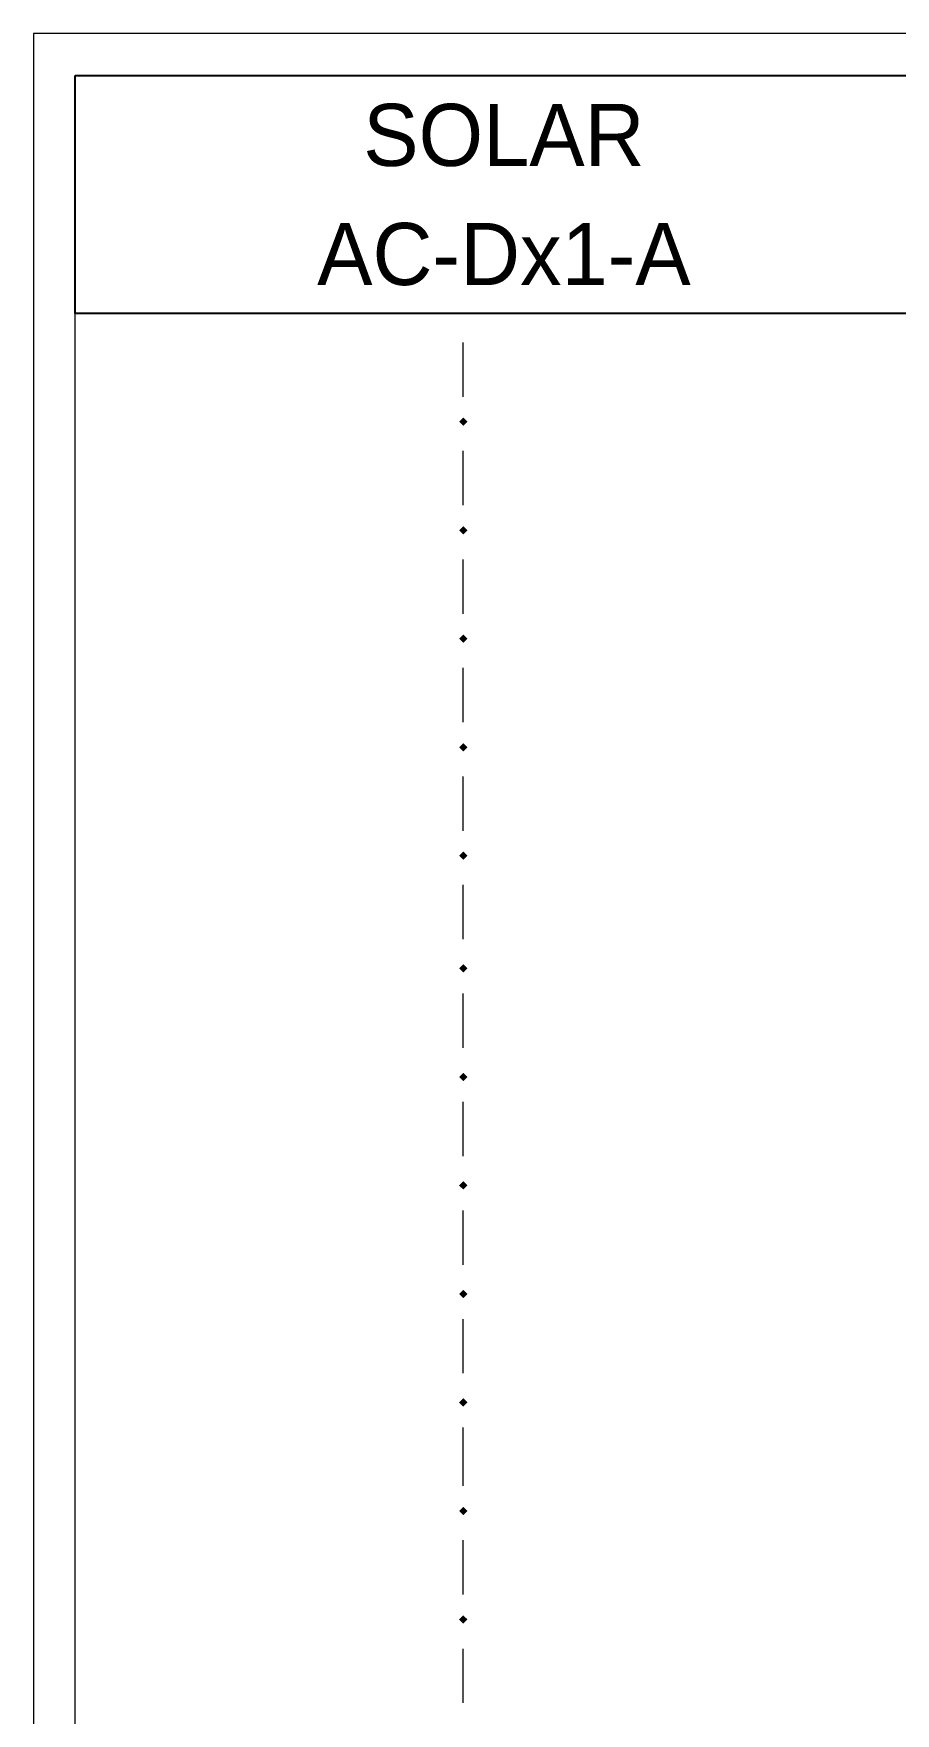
# Model space of a CAD drawing. Header units: millimetres. Extents: x 0 to 17945, y -132 to 1785.
# Drawn here: x 0 to 197.8, y 1014.6 to 1400 of the extents above; entities that cross this region are included whole.
import ezdxf
from ezdxf.enums import TextEntityAlignment as Align

# ---------------------------------------------------------------- set-up
doc = ezdxf.new("R2010")
doc.units = ezdxf.units.MM

# ---------------------------------------------------------------- blocks, each defined once
blk = doc.blocks.new('TCR_SOLAR_AC_DB_FRONT')
at = {"transparency": 33554559}
for points in [[(99.59, 1310.94), (98.63, 1309.99), (97.67, 1310.94), (98.63, 1311.9)], [(99.59, 1286.05), (98.63, 1285.09), (97.67, 1286.05), (98.63, 1287)], [(99.59, 1261.15), (98.63, 1260.19), (97.67, 1261.15), (98.63, 1262.11)], [(99.59, 1236.25), (98.63, 1235.29), (97.67, 1236.25), (98.63, 1237.21)], [(99.59, 1211.35), (98.63, 1210.4), (97.67, 1211.35), (98.63, 1212.31)], [(99.59, 1185.5), (98.63, 1184.54), (97.67, 1185.5), (98.63, 1186.46)], [(99.59, 1160.6), (98.63, 1159.64), (97.67, 1160.6), (98.63, 1161.56)], [(99.59, 1135.7), (98.63, 1134.75), (97.67, 1135.7), (98.63, 1136.66)], [(99.59, 1110.81), (98.63, 1109.85), (97.67, 1110.81), (98.63, 1111.76)], [(99.59, 1085.91), (98.63, 1084.95), (97.67, 1085.91), (98.63, 1086.87)], [(99.59, 1061.01), (98.63, 1060.05), (97.67, 1061.01), (98.63, 1061.97)], [(99.59, 1036.12), (98.63, 1035.16), (97.67, 1036.12), (98.63, 1037.07)]]:
    blk.add_hatch(color=7, dxfattribs=at).paths.add_polyline_path(points, flags=16)
at = {"color": 0}
for p, q in [((9.58, 1390.42), (206.32, 1390.42)), ((9.58, 1363.1), (9.58, 1390.42)), ((9.58, 1335.77), (9.58, 1363.1)), ((206.32, 1335.77), (9.58, 1335.77))]:
    blk.add_line(p, q, dxfattribs=at)
at = {"color": 1, "lineweight": 9}
blk.add_lwpolyline([(899.18, 0), (899.18, 1400), (0, 1400), (0, 0)], dxfattribs=at)
at = {"lineweight": 9}
blk.add_lwpolyline([(9.58, 1390.42), (889.6, 1390.42), (889.6, 10.53), (9.58, 10.53)], close=True, dxfattribs=at)
for points in [[(98.63, 1316.69), (98.63, 1329.14)], [(98.63, 1291.79), (98.63, 1304.24)], [(98.63, 1266.89), (98.63, 1279.34)], [(98.63, 1242), (98.63, 1254.45)], [(98.63, 1217.1), (98.63, 1229.55)], [(98.63, 1192.2), (98.63, 1204.65)], [(98.63, 1167.31), (98.63, 1179.75)], [(98.63, 1142.41), (98.63, 1154.86)], [(98.63, 1117.51), (98.63, 1129.96)], [(98.63, 1092.61), (98.63, 1105.06)], [(98.63, 1066.76), (98.63, 1080.16)], [(98.63, 1041.86), (98.63, 1054.31)], [(98.63, 1016.96), (98.63, 1029.41)]]:
    blk.add_lwpolyline(points, dxfattribs=at)
at = {"color": 0, "lineweight": 60}
for s, p in [('SOLAR', (107.95, 1376.76)), ('AC-Dx1-A', (107.95, 1349.44))]:
    blk.add_text(s, height=14.246, dxfattribs=at).set_placement(p, align=Align.MIDDLE)

msp = doc.modelspace()

# ---------------------------------------------------------------- block references
msp.add_blockref('TCR_SOLAR_AC_DB_FRONT', (0, 0))

doc.saveas('drawing.dxf')
